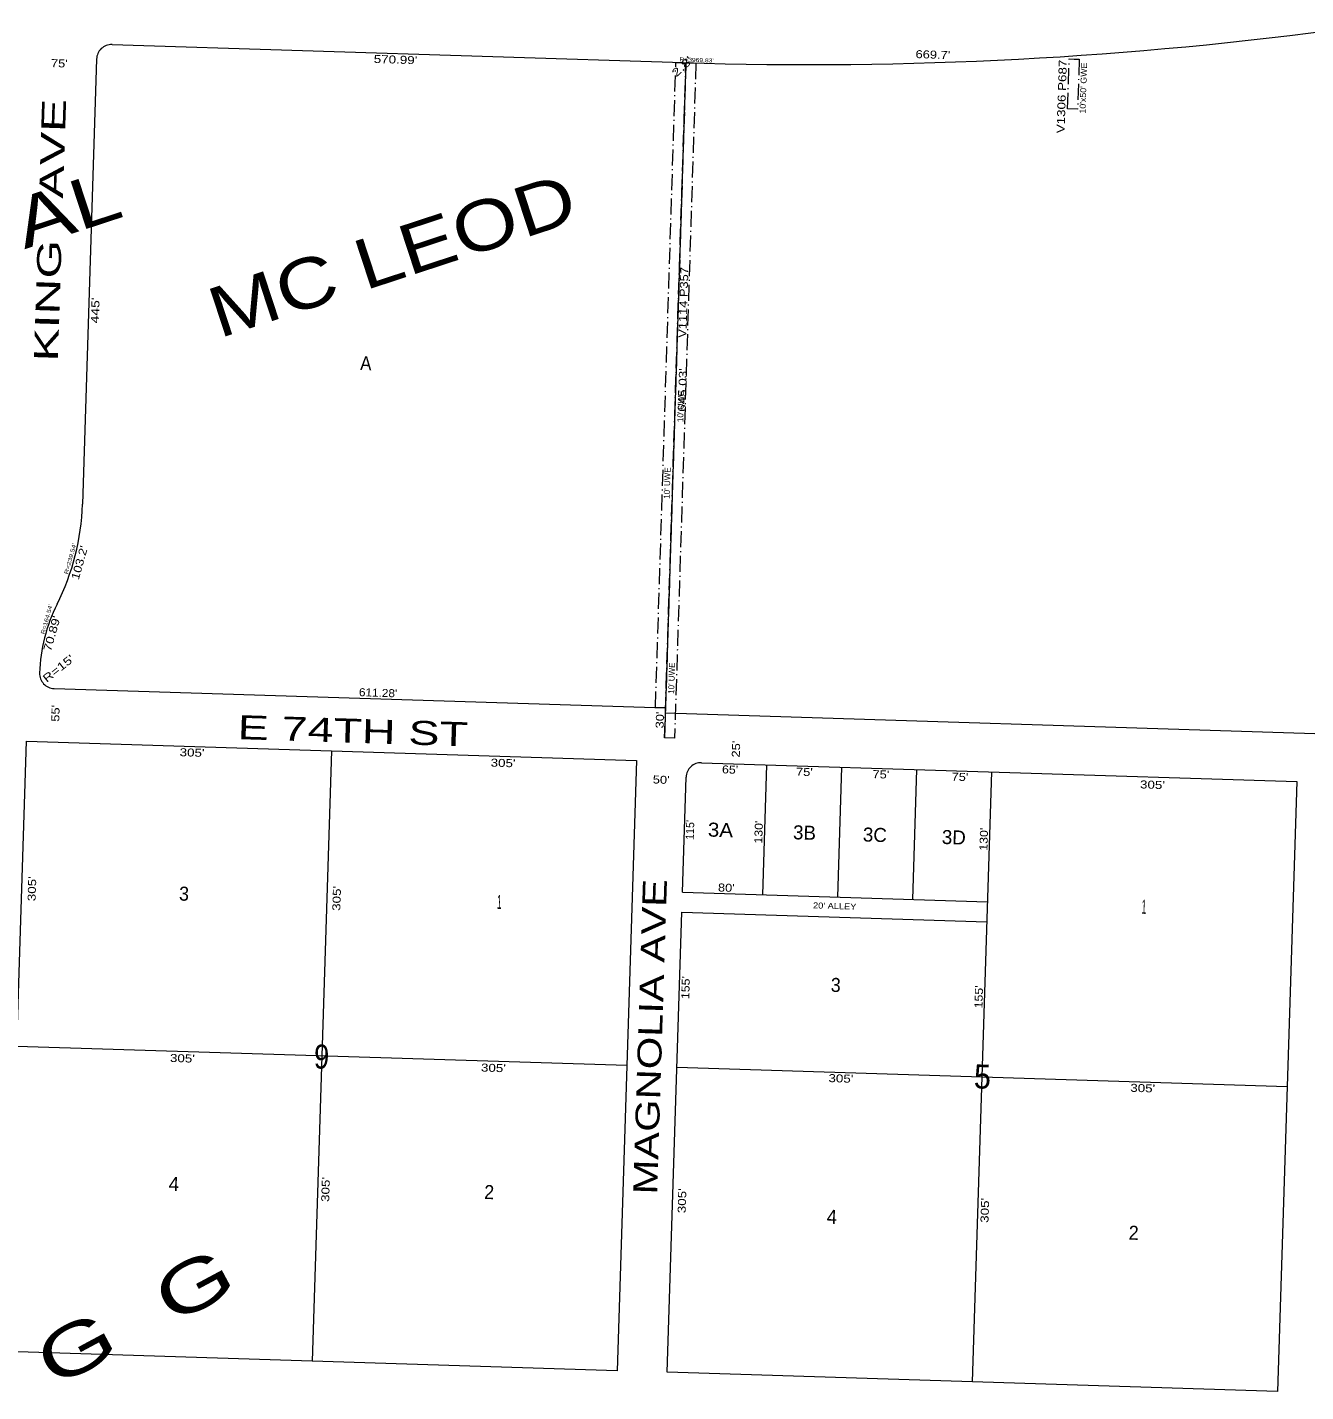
# Model space of a CAD drawing. Extents: x 952049 to 957491, y 7251833 to 7257289.
# Drawn here: x 955450 to 956728, y 7253869 to 7255233 of the extents above; entities that cross this region are included whole.
import ezdxf
from ezdxf.enums import TextEntityAlignment as Align

# ---------------------------------------------------------------- set-up
doc = ezdxf.new("R2010")
doc.units = 0
doc.header["$LTSCALE"] = 3.2
doc.linetypes.add('DOT_DASHED', pattern=[7.7, 5, -1.2, 0.3, -1.2])
for name, color, linetype in [('10', 7, 'Continuous'), ('11', 7, 'Continuous'), ('13', 7, 'Continuous'), ('15', 7, 'Continuous'), ('19', 7, 'Continuous'), ('22', 7, 'Continuous')]:
    doc.layers.add(name, color=color, linetype=linetype)
for name, color, linetype, lineweight in [('21', 7, 'DOT_DASHED', 13), ('6', 7, 'Continuous', 13), ('7', 7, 'Continuous', 13)]:
    doc.layers.add(name, color=color, linetype=linetype, lineweight=lineweight)

msp = doc.modelspace()

# ---------------------------------------------------------------- linework, layer by layer
at = {"layer": '21'}
for points in [[(956496.306, 7255201.111), (956501.303, 7255200.953), (956499.722, 7255150.978), (956489.727, 7255151.294), (956491.308, 7255201.269)], [(956118.29, 7255197.126), (956096.939, 7254522.433), (956086.944, 7254522.75), (956108.294, 7255197.412)]]:
    msp.add_lwpolyline(points, close=True, dxfattribs=at)
msp.add_lwpolyline([(956108.284, 7255197.409), (956087.882, 7254552.702), (956077.887, 7254553.018), (956098.288, 7255197.696), (956105.495, 7255197.467)], dxfattribs=at)
msp.add_arc((956189.788, 7259166.404), 3969.832, 268.78332, 268.82359, dxfattribs=at)
at = {"layer": '6'}
for p, q in [((955534.791, 7255215.528), (956105.485, 7255197.468)), ((955519.324, 7255201.01), (955505.248, 7254756.233)), ((956108.284, 7255197.409), (956086.933, 7254522.72)), ((955476.908, 7254572.037), (956087.882, 7254552.702)), ((956087.724, 7254547.719), (957365.405, 7254507.285)), ((956104.844, 7254368.452), (956108.481, 7254483.395)), ((956104.844, 7254368.452), (956409.691, 7254358.805)), ((956089.661, 7253888.692), (956104.211, 7254348.462)), ((956104.211, 7254348.462), (956409.059, 7254338.815))]:
    msp.add_line(p, q, dxfattribs=at)
msp.add_lwpolyline([(956039.686, 7253890.274), (955429.992, 7253909.569), (955449.286, 7254519.263), (956058.981, 7254499.969)], close=True, dxfattribs=at)
msp.add_lwpolyline([(956123.948, 7254497.913), (956718.651, 7254479.092), (956699.356, 7253869.398), (956089.661, 7253888.692)], dxfattribs=at)
for centre, radius, start, end in [((956231.053, 7259165.311), 3969.83, 268.1874, 277.86455), ((955534.316, 7255200.536), 15, 88.1874, 178.1874), ((956189.788, 7259166.404), 3969.832, 268.78332, 268.82359), ((955265.828, 7254763.81), 239.54, 333.30822, 358.1874), ((955626.847, 7254582.301), 164.54, 153.30819, 178.1874), ((955477.382, 7254587.03), 15, 178.18358, 268.1874), ((956123.474, 7254482.92), 15, 88.1874, 178.1874), ((956123.474, 7254482.92), 15, 88.1874, 178.1874)]:
    msp.add_arc(centre, radius, start, end, dxfattribs=at)
at = {"layer": '7'}
for p, q in [((955754.134, 7254509.616), (955734.839, 7253899.921)), ((956188.916, 7254495.857), (956184.804, 7254365.922)), ((956263.878, 7254493.484), (956259.766, 7254363.549)), ((956338.841, 7254491.112), (956334.729, 7254361.177)), ((956413.803, 7254488.74), (956394.509, 7253879.045)), ((956049.334, 7254195.121), (955439.639, 7254214.416)), ((956099.309, 7254193.54), (956709.003, 7254174.245))]:
    msp.add_line(p, q, dxfattribs=at)

# ---------------------------------------------------------------- texts
at = {"layer": '10'}
for s, height, width, p in [('A', 14, 0.9, (955788.27, 7254890.107)), ('3A', 14, 1.1, (956142.594, 7254423.729)), ('3', 14, 0.95, (955606.534, 7254359.985)), ('1', 14, 0.45, (955921.638, 7254351.809)), ('1', 14, 0.45, (956565.831, 7254346.86)), ('3', 14, 0.95, (956257.84, 7254268.772)), ('9', 24, 0.85, (955743.868, 7254192.132)), ('5', 24, 0.95, (956404.269, 7254172.213)), ('2', 14, 0.95, (955911.502, 7254061.772)), ('2', 14, 0.95, (956555.524, 7254021.119))]:
    msp.add_text(s, height=height, rotation=358.187, dxfattribs=dict(at, width=width)).set_placement(p, align=Align.CENTER)
for s, p in [('3B', (956226.614, 7254421.069)), ('3C', (956296.917, 7254418.845)), ('3D', (956375.792, 7254416.348)), ('4', (955596.396, 7254069.951)), ('4', (956253.94, 7254037.101))]:
    msp.add_text(s, height=14, rotation=358.187, dxfattribs=at).set_placement(p, align=Align.CENTER)
at = {"layer": '11'}
for s, height, rotation, width, p in [("75'", 8, 358.187, 1.2, (955482.005, 7255192.789)), ("570.99'", 8, 358.187, 1.25, (955817.958, 7255196.562)), ("2.8'", 8, 43.187, 1.4, (956107.314, 7255190.642)), ("R=3969.83'", 4, 358.187, 1.25, (956118.909, 7255198.141)), ("669.7'", 8, 358.187, 1.2, (956354.959, 7255201.517)), ("445'", 8, 88.187, 1.3, (955521.982, 7254949.71)), ("645.03'", 8, 88.187, 1.25, (956108.76, 7254870.186)), ("R=239.54'", 4, 74.58, 1.3, (955494.964, 7254701.181)), ("103.2'", 8, 74.131, 1.2, (955506.168, 7254696.67)), ("R=164.54'", 4, 74.583, 1.25, (955471.355, 7254640.71)), ("70.89'", 8, 74.041, 1.25, (955478.577, 7254625.891)), ("R=15'", 8, 38.805, 1.3, (955483.709, 7254588.946)), ("611.28'", 8, 358.187, 1.1, (955800.538, 7254563.796)), ("55'", 8, 88.187, 1.2, (955482.266, 7254547.108)), ("30'", 8, 88.187, 1.2, (956086.203, 7254540.405)), ("25'", 8, 88.187, 1.2, (956162.338, 7254511.307)), ("305'", 8, 358.187, 1.25, (955614.673, 7254504.025)), ("305'", 8, 358.187, 1.25, (955925.454, 7254493.629)), ("65'", 8, 358.187, 1.15, (956152.286, 7254487.02)), ("75'", 8, 358.187, 1.2, (956226.583, 7254484.668)), ("75'", 8, 358.187, 1.2, (956302.988, 7254482.25)), ("50'", 8, 358.187, 1.2, (956083.433, 7254476.893)), ("75'", 8, 358.187, 1.2, (956382.028, 7254479.749)), ("305'", 8, 358.187, 1.25, (956574.401, 7254471.855)), ("130'", 8, 88.187, 1.15, (956184.9, 7254428.397)), ("130'", 8, 88.187, 1.15, (956409.9, 7254421.277)), ("305'", 8, 88.187, 1.25, (955458.757, 7254371.78)), ("305'", 8, 88.187, 1.25, (955763.271, 7254362.143)), ("80'", 8, 358.187, 1.2, (956148.549, 7254368.973)), ("155'", 8, 88.187, 1.15, (956111.938, 7254272.976)), ("155'", 8, 88.187, 1.15, (956404.913, 7254263.705)), ("305'", 8, 358.187, 1.25, (955605.004, 7254198.487)), ("305'", 8, 358.187, 1.25, (955915.811, 7254188.896)), ("305'", 8, 358.187, 1.25, (956263.048, 7254178.353)), ("305'", 8, 358.187, 1.25, (956564.684, 7254168.641)), ("305'", 8, 88.187, 1.25, (955752.147, 7254071.238)), ("305'", 8, 88.187, 1.25, (956108.372, 7254059.965)), ("305'", 8, 88.187, 1.25, (956410.97, 7254050.389))]:
    msp.add_text(s, height=height, rotation=rotation, dxfattribs=dict(at, width=width)).set_placement(p, align=Align.CENTER)
msp.add_text("115'", height=8, rotation=88.187, dxfattribs=at).set_placement((956116.398, 7254430.564), align=Align.CENTER)
at = {"layer": '13'}
for s, width, p in [('V1306 P687', 1.25, (956487.828, 7255163.556)), ('V1114 P357', 1.2, (956109.759, 7254957.748))]:
    msp.add_text(s, height=8, rotation=88.187, dxfattribs=dict(at, width=width)).set_placement(p, align=Align.CENTER)
at = {"layer": '15'}
for s, rotation, width, p in [('INDUSTRIAL', 18.187, 1.3, (955302.831, 7254963.496)), ('MC LEOD', 18.187, 1.25, (955822.617, 7254981.211)), ('T  R  I  G  G', 28.187, 1.5, (955424.779, 7253844.641))]:
    msp.add_text(s, height=50, rotation=rotation, dxfattribs=dict(at, width=width)).set_placement(p, align=Align.CENTER)
at = {"layer": '19'}
for s, rotation, width, p in [('KING   AVE', 88.187, 1.55, (955484.813, 7255029.681)), ('E 74TH ST', 358.187, 1.45, (955775.109, 7254517.849)), ('MAGNOLIA AVE', 88.187, 1.3, (956084.437, 7254223.664))]:
    msp.add_text(s, height=24, rotation=rotation, dxfattribs=dict(at, width=width)).set_placement(p, align=Align.CENTER)
at = {"layer": '22'}
for s, rotation, width, p in [("10'x50' GWE", 88.187, 1.1, (956508.413, 7255171.96)), ("20' ALLEY", 358.187, 1.15, (956256.903, 7254351.678))]:
    msp.add_text(s, height=6, rotation=rotation, dxfattribs=dict(at, width=width)).set_placement(p, align=Align.CENTER)
for p in [(956106.027, 7254853.928), (956092.518, 7254777.239), (956096.967, 7254582.228)]:
    msp.add_text("10' UWE", height=6, rotation=88.187, dxfattribs=at).set_placement(p, align=Align.CENTER)

doc.saveas('drawing.dxf')
